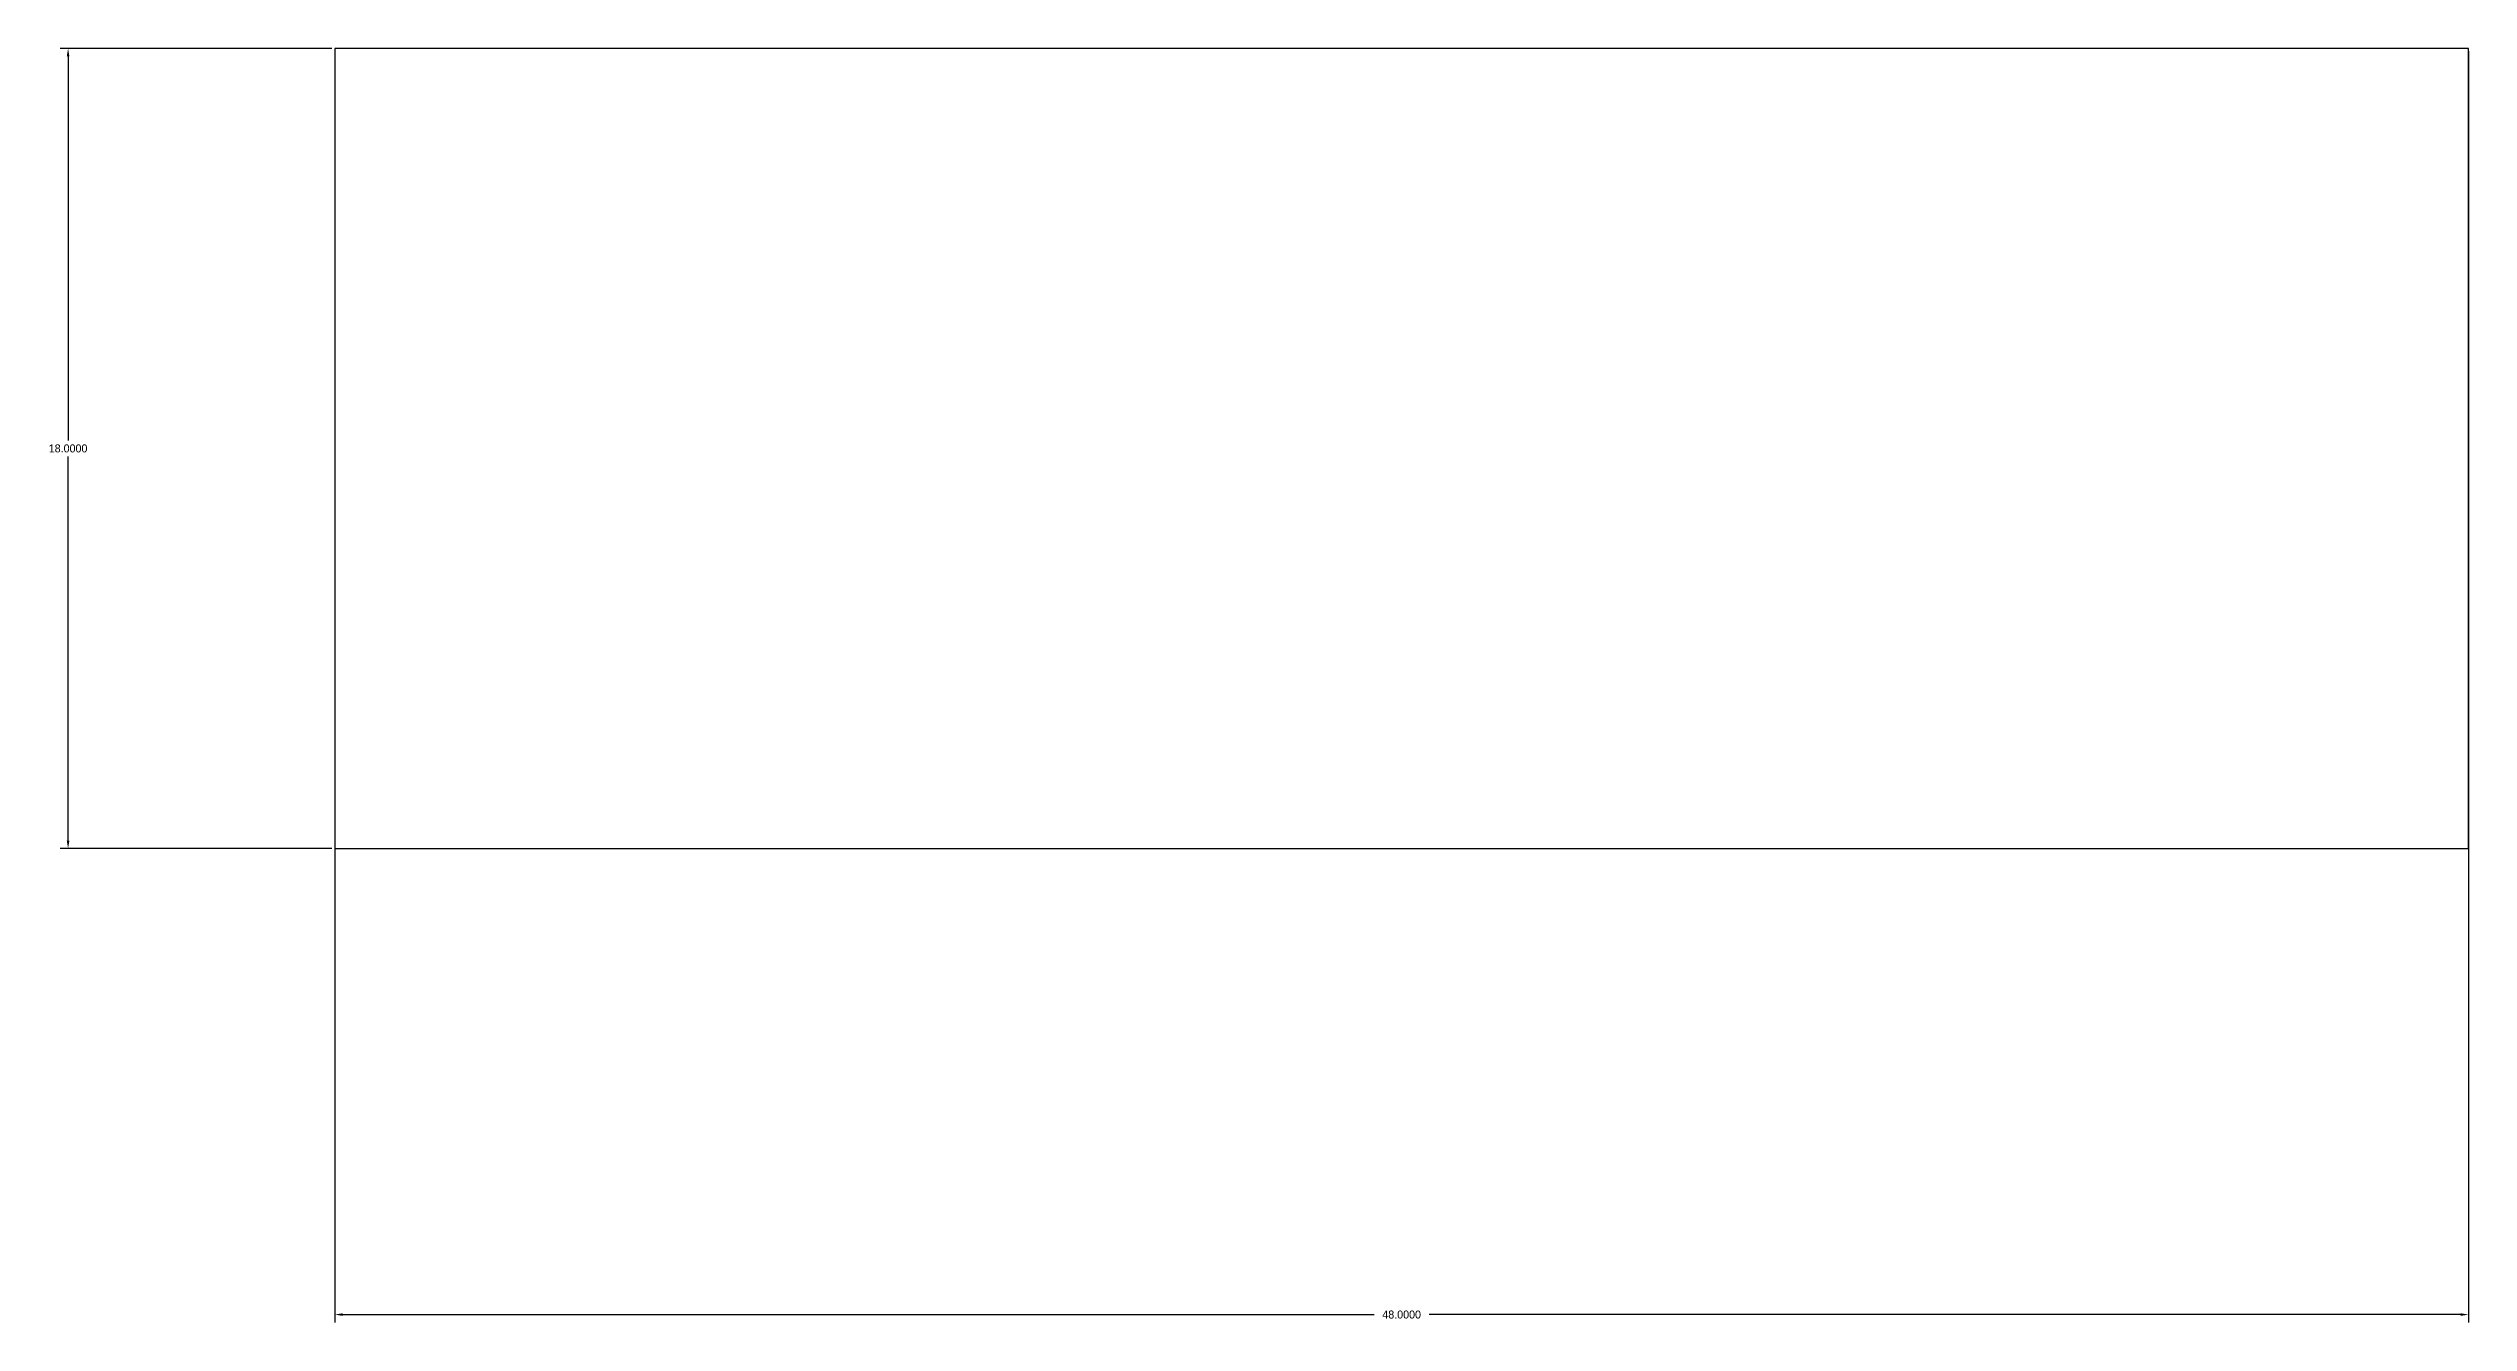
# Model space of a CAD drawing. Header units: millimetres. Extents: x 581 to 705, y 84 to 113.
# Drawn here: x 580.9 to 635.3, y 83.8 to 112.5 of the extents above; entities that cross this region are included whole.
import ezdxf

# ---------------------------------------------------------------- set-up
doc = ezdxf.new("R2010")
doc.units = ezdxf.units.MM
doc.header["$MEASUREMENT"] = 0
doc.layers.add('Incisione', color=5, linetype='Continuous', true_color=0x1710ff)
doc.dimstyles.get("Standard").update_dxf_attribs({"dimtxt": 0.18, "dimasz": 0.18, "dimexe": 0.18, "dimexo": 0.0625, "dimgap": 0.09, "dimtad": 0, "dimtih": 1, "dimtoh": 1, "dimdec": 4, "dimzin": 0, "dimdsep": 46, "dimtxsty": 'Standard', "dimcen": 0.09, "dimadec": 0, "dimazin": 0, "dimtfac": 1, "dimtdec": 4, "dimtofl": 0, "dimtmove": 0, "dimatfit": 3, "dimfxl": 1, "dimtolj": 1, "dimtzin": 0, "dimarcsym": 0})

# ---------------------------------------------------------------- blocks, each defined once
blk = doc.blocks.new('*D1')
at = {"layer": 'Defpoints', "color": 0}
for p in [(581.342, 112.503), (587.34, 112.503), (587.34, 94.503)]:
    blk.add_point(p, dxfattribs=at)
at = {"layer": 'Incisione', "color": 0, "lineweight": -2}
for p, q in [((587.278, 112.503), (581.162, 112.503)), ((581.342, 112.323), (581.342, 103.683)), ((581.342, 94.683), (581.342, 103.323)), ((587.278, 94.503), (581.162, 94.503))]:
    blk.add_line(p, q, dxfattribs=at)
at = {"layer": 'Incisione', "color": 0}
for points in [[(581.372, 112.323), (581.312, 112.323), (581.342, 112.503)], [(581.312, 94.683), (581.372, 94.683), (581.342, 94.503)]]:
    blk.add_solid(points, dxfattribs=at)
at = {"layer": 'Incisione', "color": 0, "insert": (581.342, 103.503), "char_height": 0.18, "attachment_point": 5}
blk.add_mtext('\\A1;18.0000', dxfattribs=at)
blk = doc.blocks.new('*D2')
at = {"layer": 'Defpoints', "color": 0}
for p in [(587.34, 112.503), (635.34, 112.503), (635.34, 84.019)]:
    blk.add_point(p, dxfattribs=at)
at = {"layer": 'Incisione', "color": 0, "lineweight": -2}
for p, q in [((587.34, 112.44), (587.34, 83.839)), ((635.34, 112.44), (635.34, 83.839)), ((587.52, 84.019), (610.719, 84.019)), ((635.16, 84.019), (611.962, 84.019))]:
    blk.add_line(p, q, dxfattribs=at)
at = {"layer": 'Incisione', "color": 0}
for points in [[(587.52, 84.049), (587.52, 83.989), (587.34, 84.019)], [(635.16, 83.989), (635.16, 84.049), (635.34, 84.019)]]:
    blk.add_solid(points, dxfattribs=at)
at = {"layer": 'Incisione', "color": 0, "insert": (611.34, 84.019), "char_height": 0.18, "attachment_point": 5}
blk.add_mtext('\\A1;48.0000', dxfattribs=at)

msp = doc.modelspace()

# ---------------------------------------------------------------- linework, layer by layer
at = {"layer": 'Incisione'}
for points in [[(635.3405, 112.5026), (587.3405, 112.5026)], [(587.3405, 112.5026), (587.3405, 94.5026)], [(635.3405, 94.5026), (635.3405, 112.5026)], [(587.3405, 94.5026), (635.3405, 94.5026)]]:
    msp.add_lwpolyline(points, dxfattribs=at)

# ---------------------------------------------------------------- dimensions: what is measured, and where the dimension line sits
for p1, p2, distance, picture, middle in [((587.3405, 94.5026), (587.3405, 112.5026), 5.99818, '*D1', (581.34232, 103.5026)), ((587.3405, 112.5026), (635.3405, 112.5026), -28.48404, '*D2', (611.3405, 84.01856))]:
    dim = msp.add_aligned_dim(p1=p1, p2=p2, distance=distance, dimstyle='Standard', dxfattribs=at)
    dim.commit()
    dim.dimension.update_dxf_attribs({"geometry": picture, "text_midpoint": middle})

doc.saveas('drawing.dxf')
